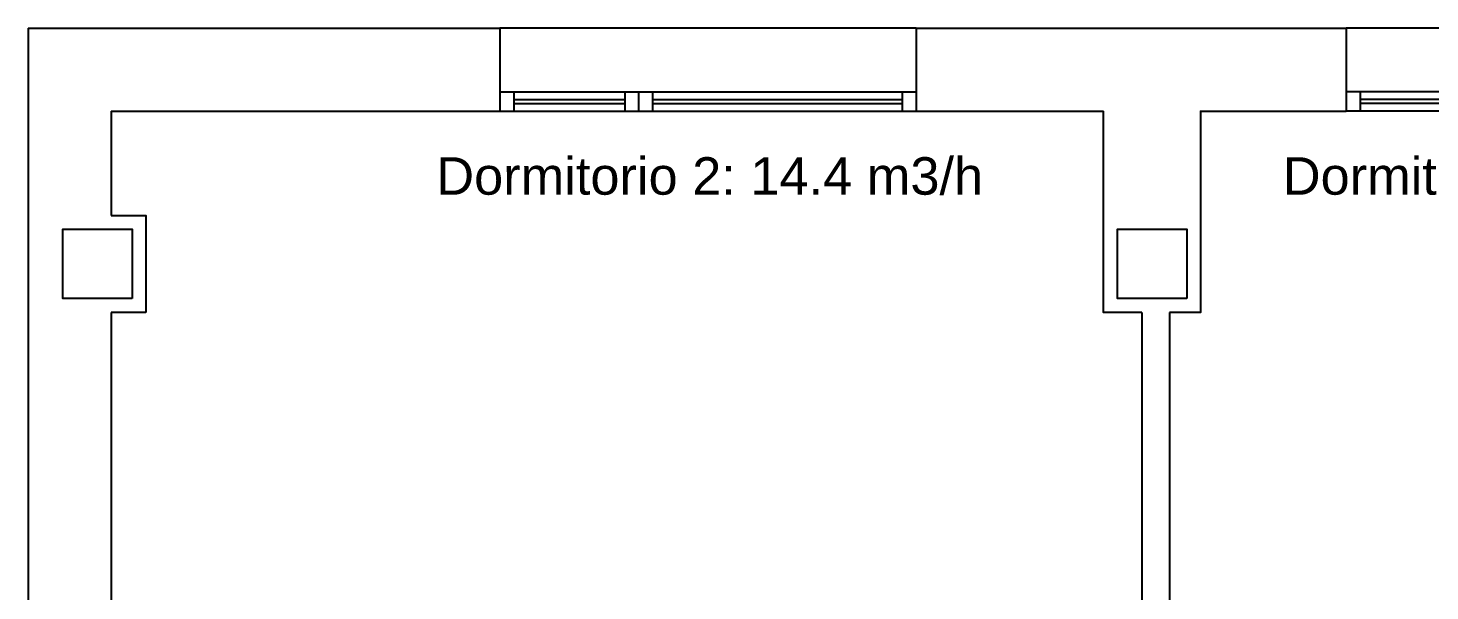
# Model space of a CAD drawing. Header units: millimetres. Extents: x 441156 to 441876, y 4514765 to 4515211.
# Drawn here: x 441306.71 to 441311.76, y 4515043.29 to 4515045.32 of the extents above; entities that cross this region are included whole.
import ezdxf
from ezdxf.enums import TextEntityAlignment as Align

# ---------------------------------------------------------------- set-up
doc = ezdxf.new("R2010")
doc.units = ezdxf.units.MM
doc.layers.add('01_mono PRIMERA', color=2, linetype='Continuous')
doc.layers.add('01_textos', color=7, linetype='Continuous')
doc.styles.add('NIEVES2', font='sanss___.ttf')

# ---------------------------------------------------------------- blocks, each defined once
blk = doc.blocks.new('A$C07944EAF')
at = {"layer": '01_mono PRIMERA', "color": 254}
for p, q in [((1.4073, 13.1), (1.4073, 9.0425)), ((1.4073, 13.1), (3.1073, 13.1)), ((3.1073, 13.1, 0), (3.1073, 12.8, 0)), ((4.6073, 13.1, 0), (3.1073, 13.1, 0)), ((4.6073, 13.1, 0), (4.6073, 12.8, 0)), ((4.6073, 13.1), (6.1573, 13.1, 0)), ((6.1573, 13.1, 0), (6.1573, 12.8, 0)), ((7.6573, 13.1, 0), (6.1573, 13.1, 0)), ((3.1073, 12.87, 0), (4.6073, 12.87, 0)), ((3.1573, 12.87, 0), (3.1573, 12.8, 0)), ((3.1573, 12.842, 0), (3.5573, 12.842, 0)), ((3.5573, 12.87, 0), (3.5573, 12.8, 0)), ((3.6073, 12.87, 0), (3.6073, 12.8, 0)), ((3.6573, 12.87, 0), (3.6573, 12.8, 0)), ((3.6573, 12.842, 0), (4.5573, 12.842, 0)), ((4.5573, 12.87, 0), (4.5573, 12.8, 0)), ((7.6573, 12.87, 0), (6.1573, 12.87, 0)), ((6.2073, 12.87, 0), (6.2073, 12.8, 0)), ((7.1073, 12.842, 0), (6.2073, 12.842, 0)), ((1.7073, 12.8, 0), (1.7073, 12.425, 0)), ((1.7073, 12.8, 0), (3.1073, 12.8)), ((3.1073, 12.8, 0), (4.6073, 12.8, 0)), ((3.1573, 12.828, 0), (3.5573, 12.828, 0)), ((3.6573, 12.828, 0), (4.5573, 12.828, 0)), ((4.6073, 12.8), (5.2823, 12.8)), ((5.6323, 12.8), (6.1573, 12.8, 0)), ((7.6573, 12.8, 0), (6.1573, 12.8, 0)), ((7.1073, 12.828, 0), (6.2073, 12.828, 0)), ((1.7073, 12.075), (1.7073, 9.415)), ((5.4202, 12.075, 0), (5.4202, 9.415, 0)), ((5.5202, 12.075, 0), (5.5202, 9.415, 0))]:
    blk.add_line(p, q, dxfattribs=at)
at = {"layer": '01_mono PRIMERA', "color": 254, "elevation": 0}
for points in [[(5.4202, 12.075), (5.2823, 12.075), (5.2823, 12.8), (5.2823, 12.8)], [(5.6323, 12.8), (5.6323, 12.8), (5.6323, 12.075), (5.5202, 12.075)]]:
    blk.add_lwpolyline(points, dxfattribs=at)
at = {"layer": '01_mono PRIMERA', "color": 254}
for points in [[(1.7073, 12.425), (1.8323, 12.425), (1.8323, 12.075)], [(1.8323, 12.075), (1.7073, 12.075)]]:
    blk.add_lwpolyline(points, dxfattribs=at)
for points in [[(1.7823, 12.125), (1.5323, 12.125), (1.5323, 12.375), (1.7823, 12.375), (1.7823, 12.125)], [(5.5823, 12.125), (5.3323, 12.125), (5.3323, 12.375), (5.5823, 12.375), (5.5823, 12.125)]]:
    blk.add_lwpolyline(points, close=True, dxfattribs=at)

msp = doc.modelspace()

# ---------------------------------------------------------------- block references
at = {"layer": '01_mono PRIMERA'}
msp.add_blockref('A$C07944EAF', (441305.29985609, 4515032.22131485, -0.00000053), dxfattribs=at)

# ---------------------------------------------------------------- texts
at = {"layer": '01_textos', "style": 'NIEVES2'}
for s, p in [('Dormitorio 2: 14.4 m3/h', (441309.16336153, 4515044.72076054, 0.00003908)), ('Dormitorio 3: 14.4 m3/h', (441312.21336116, 4515044.72076054, 0.00003908))]:
    msp.add_text(s, height=0.135, rotation=0.00000008, dxfattribs=at).set_placement(p, align=Align.CENTER)

doc.saveas('drawing.dxf')
